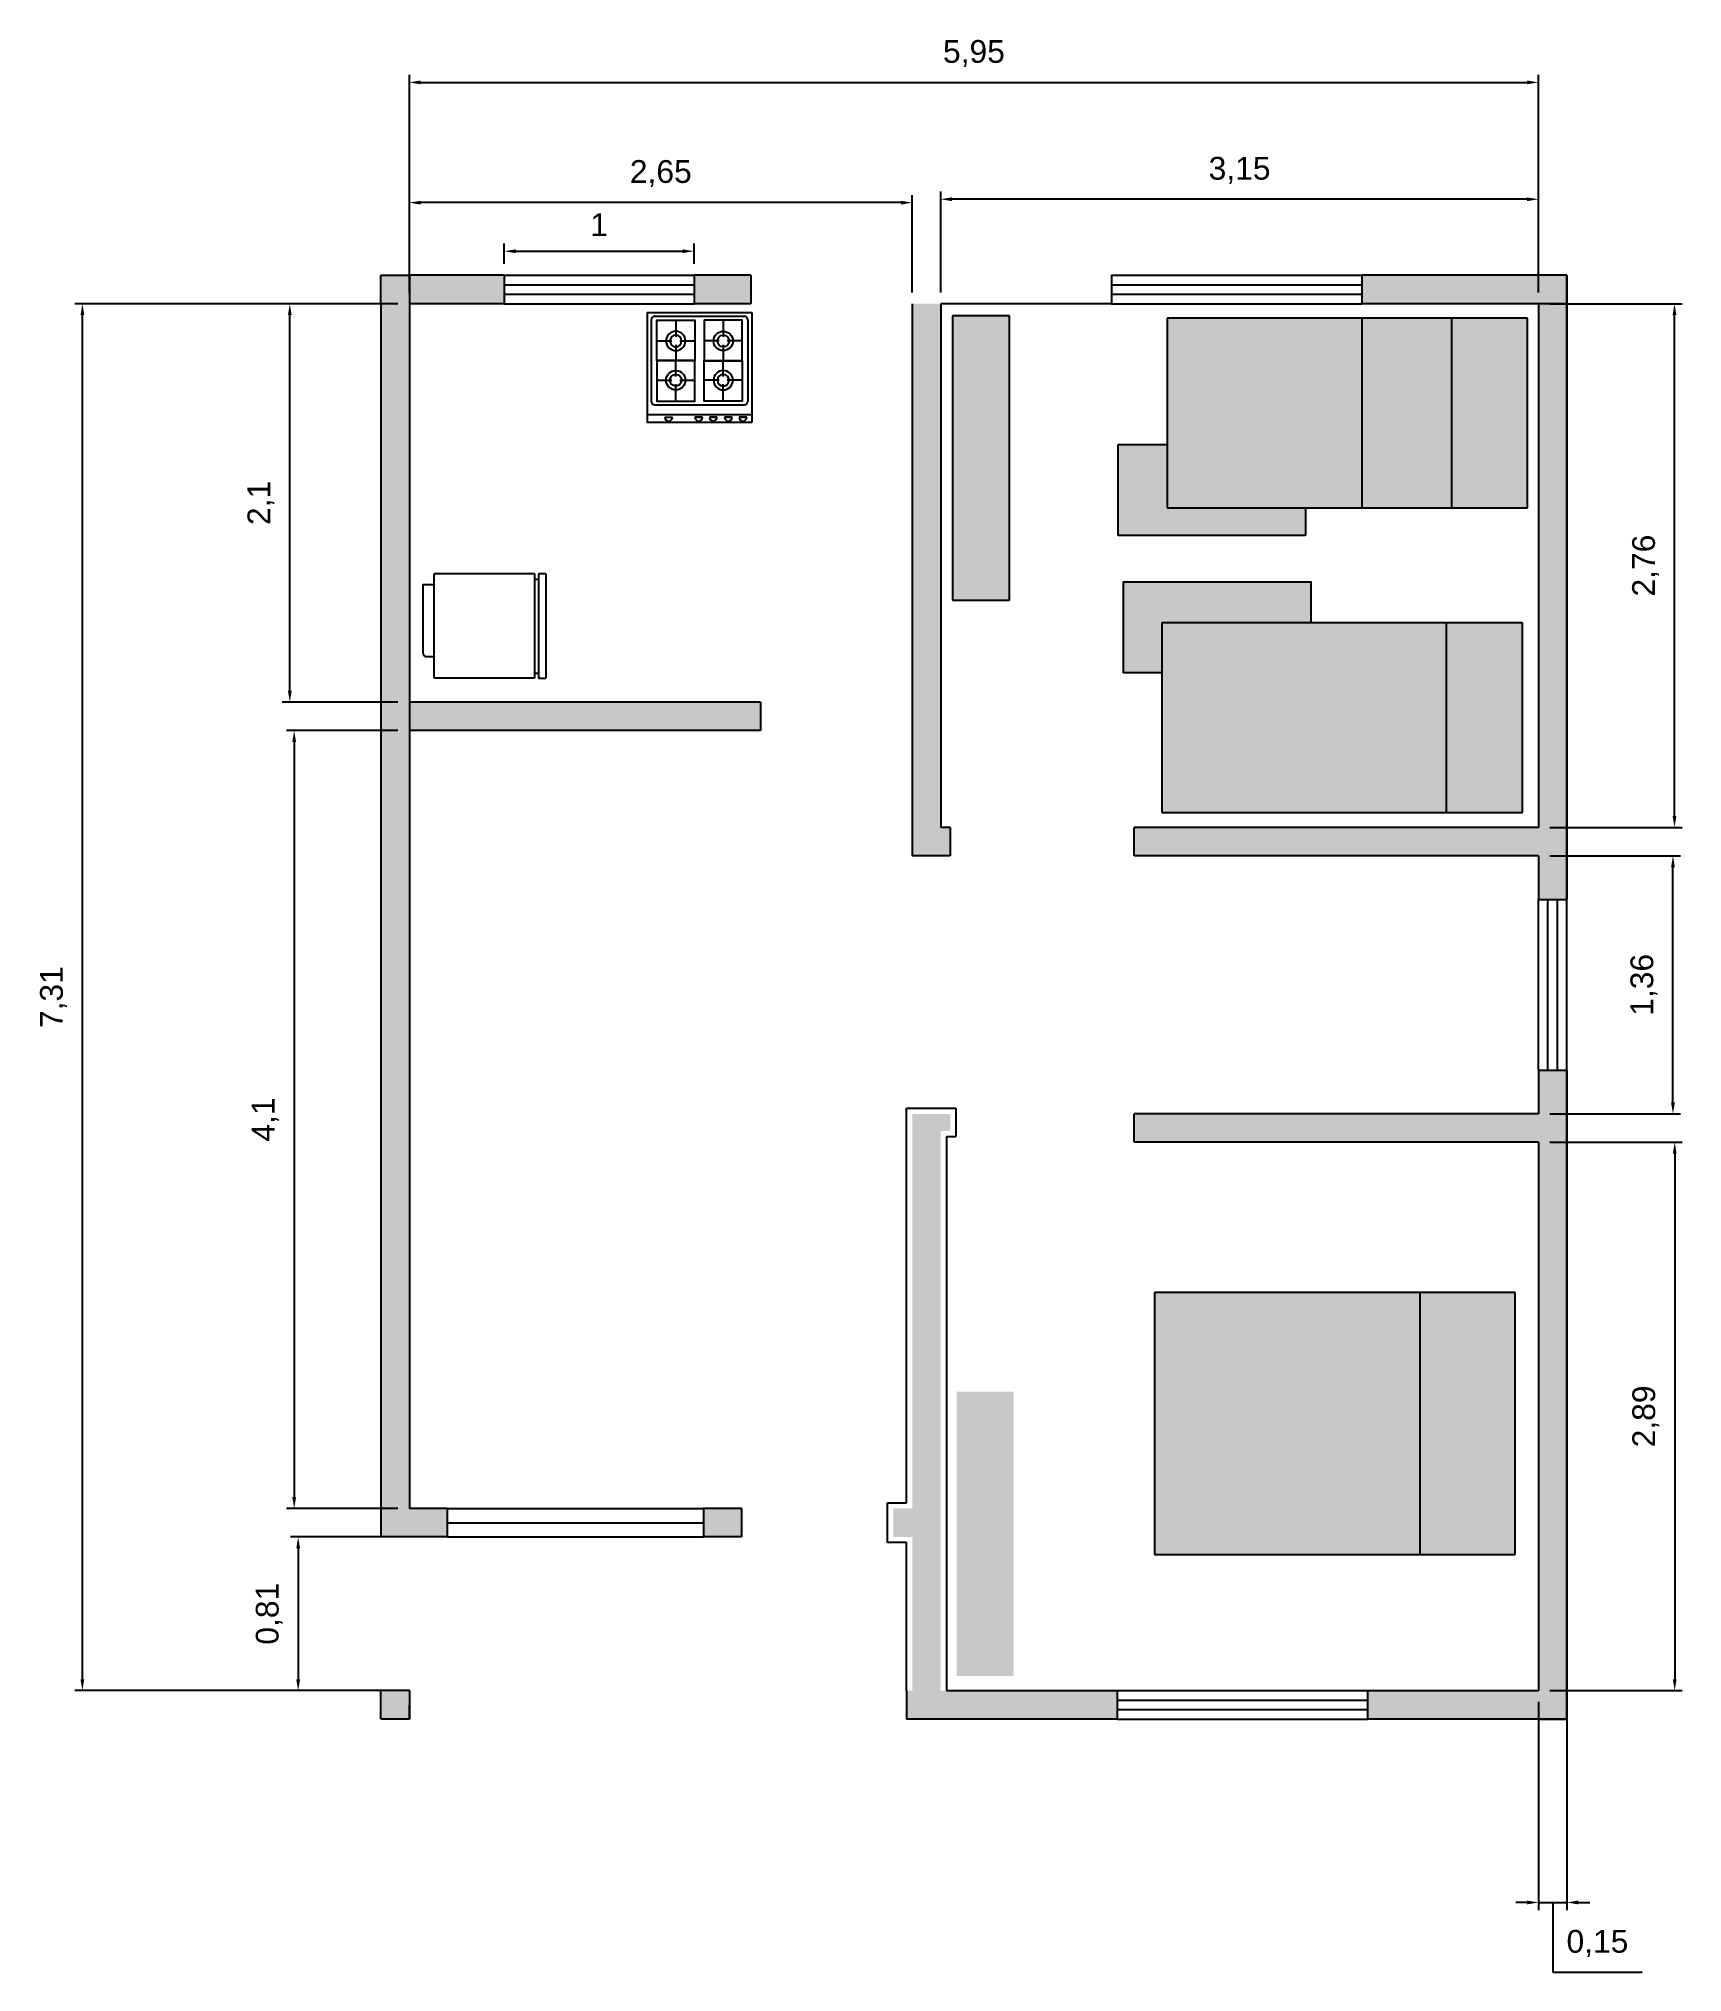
# Model space of a CAD drawing. Header units: millimetres. Extents: x 2235.8 to 2244.4, y 1979.3 to 1989.5.
import ezdxf

# ---------------------------------------------------------------- set-up
doc = ezdxf.new("R2010")
doc.units = ezdxf.units.MM
for name, color, linetype in [('cotas', 4, 'Continuous'), ('janelas', 253, 'Continuous'), ('moveis', 6, 'Continuous'), ('paredes', 250, 'Continuous')]:
    doc.layers.add(name, color=color, linetype=linetype)
doc.styles.get("Standard").update_dxf_attribs({"font": 'arial.ttf'})
doc.dimstyles.new('ISO-25', dxfattribs={"dimscale": 0.2, "dimtxt": 0.6, "dimasz": 0.3, "dimexe": 0.2, "dimexo": 0.3, "dimgap": 0.4, "dimtad": 1, "dimtoh": 1, "dimtxsty": 'Standard', "dimcen": -0.3, "dimadec": 0, "dimazin": 0, "dimtfac": 1, "dimtmove": 1, "dimatfit": 3, "dimfxl": 1, "dimarcsym": 0})

# ---------------------------------------------------------------- blocks, each defined once
blk = doc.blocks.new('*D1')
at = {"layer": 'cotas', "color": 0, "lineweight": -2, "transparency": 16777216}
for p, q in [((2243.729, 1985.22), (2244.418, 1985.22)), ((2244.378, 1983.92), (2244.378, 1985.16)), ((2243.729, 1983.86), (2244.418, 1983.86))]:
    blk.add_line(p, q, dxfattribs=at)
at = {"layer": 'cotas', "color": 0, "transparency": 16777216}
for points in [[(2244.368, 1985.16), (2244.388, 1985.16), (2244.378, 1985.22)], [(2244.368, 1983.92), (2244.388, 1983.92), (2244.378, 1983.86)]]:
    blk.add_solid(points, dxfattribs=at)
at = {"layer": 'Defpoints', "color": 0, "transparency": 16777216}
for p in [(2243.669, 1985.22), (2244.378, 1985.22), (2243.669, 1983.86)]:
    blk.add_point(p, dxfattribs=at)
at = {"layer": 'cotas', "color": 0, "transparency": 16777216, "insert": (2244.225, 1984.54), "char_height": 0.12, "attachment_point": 5, "rotation": 90}
blk.add_mtext('1,36', dxfattribs=at)
blk = doc.blocks.new('*D2')
at = {"layer": 'cotas', "color": 0, "lineweight": -2, "transparency": 16777216}
for p, q in [((2243.729, 1983.71), (2244.427, 1983.71)), ((2244.387, 1983.65), (2244.387, 1980.88)), ((2243.729, 1980.82), (2244.427, 1980.82))]:
    blk.add_line(p, q, dxfattribs=at)
at = {"layer": 'cotas', "color": 0, "transparency": 16777216}
for points in [[(2244.377, 1983.65), (2244.397, 1983.65), (2244.387, 1983.71)], [(2244.377, 1980.88), (2244.397, 1980.88), (2244.387, 1980.82)]]:
    blk.add_solid(points, dxfattribs=at)
at = {"layer": 'Defpoints', "color": 0, "transparency": 16777216}
for p in [(2243.669, 1983.71), (2243.669, 1980.82), (2244.387, 1980.82)]:
    blk.add_point(p, dxfattribs=at)
at = {"layer": 'cotas', "color": 0, "transparency": 16777216, "insert": (2244.235, 1982.265), "char_height": 0.12, "attachment_point": 5, "rotation": 90}
blk.add_mtext('2,89', dxfattribs=at)
blk = doc.blocks.new('*D3')
at = {"layer": 'cotas', "color": 0, "lineweight": -2, "transparency": 16777216}
for p, q in [((2243.729, 1988.13), (2244.426, 1988.13)), ((2244.386, 1985.43), (2244.386, 1988.07)), ((2243.729, 1985.37), (2244.426, 1985.37))]:
    blk.add_line(p, q, dxfattribs=at)
at = {"layer": 'cotas', "color": 0, "transparency": 16777216}
for points in [[(2244.376, 1988.07), (2244.396, 1988.07), (2244.386, 1988.13)], [(2244.376, 1985.43), (2244.396, 1985.43), (2244.386, 1985.37)]]:
    blk.add_solid(points, dxfattribs=at)
at = {"layer": 'Defpoints', "color": 0, "transparency": 16777216}
for p in [(2243.669, 1988.13), (2244.386, 1988.13), (2243.669, 1985.37)]:
    blk.add_point(p, dxfattribs=at)
at = {"layer": 'cotas', "color": 0, "transparency": 16777216, "insert": (2244.234, 1986.75), "char_height": 0.12, "attachment_point": 5, "rotation": 90}
blk.add_mtext('2,76', dxfattribs=at)
blk = doc.blocks.new('*D4')
at = {"layer": 'cotas', "color": 0, "lineweight": -2, "transparency": 16777216}
for p, q in [((2237.659, 1988.13), (2235.956, 1988.13)), ((2235.996, 1980.88), (2235.996, 1988.07)), ((2237.659, 1980.82), (2235.956, 1980.82))]:
    blk.add_line(p, q, dxfattribs=at)
at = {"layer": 'cotas', "color": 0, "transparency": 16777216}
for points in [[(2235.986, 1988.07), (2236.006, 1988.07), (2235.996, 1988.13)], [(2235.986, 1980.88), (2236.006, 1980.88), (2235.996, 1980.82)]]:
    blk.add_solid(points, dxfattribs=at)
at = {"layer": 'Defpoints', "color": 0, "transparency": 16777216}
for p in [(2235.996, 1988.13), (2237.719, 1988.13), (2237.719, 1980.82)]:
    blk.add_point(p, dxfattribs=at)
at = {"layer": 'cotas', "color": 0, "transparency": 16777216, "insert": (2235.844, 1984.475), "char_height": 0.12, "attachment_point": 5, "rotation": 90}
blk.add_mtext('7,31', dxfattribs=at)
blk = doc.blocks.new('*D5')
at = {"layer": 'cotas', "color": 0, "lineweight": -2, "transparency": 16777216}
for p, q in [((2237.659, 1988.13), (2237.049, 1988.13)), ((2237.089, 1986.09), (2237.089, 1988.07)), ((2237.659, 1986.03), (2237.049, 1986.03))]:
    blk.add_line(p, q, dxfattribs=at)
at = {"layer": 'cotas', "color": 0, "transparency": 16777216}
for points in [[(2237.079, 1988.07), (2237.099, 1988.07), (2237.089, 1988.13)], [(2237.079, 1986.09), (2237.099, 1986.09), (2237.089, 1986.03)]]:
    blk.add_solid(points, dxfattribs=at)
at = {"layer": 'Defpoints', "color": 0, "transparency": 16777216}
for p in [(2237.089, 1988.13), (2237.719, 1988.13), (2237.719, 1986.03)]:
    blk.add_point(p, dxfattribs=at)
at = {"layer": 'cotas', "color": 0, "transparency": 16777216, "insert": (2236.937, 1987.08), "char_height": 0.12, "attachment_point": 5, "rotation": 90}
blk.add_mtext('2,1', dxfattribs=at)
blk = doc.blocks.new('*D6')
at = {"layer": 'cotas', "color": 0, "lineweight": -2, "transparency": 16777216}
for p, q in [((2237.659, 1985.88), (2237.072, 1985.88)), ((2237.112, 1985.82), (2237.112, 1981.84)), ((2237.659, 1981.78), (2237.072, 1981.78))]:
    blk.add_line(p, q, dxfattribs=at)
at = {"layer": 'cotas', "color": 0, "transparency": 16777216}
for points in [[(2237.102, 1985.82), (2237.122, 1985.82), (2237.112, 1985.88)], [(2237.102, 1981.84), (2237.122, 1981.84), (2237.112, 1981.78)]]:
    blk.add_solid(points, dxfattribs=at)
at = {"layer": 'Defpoints', "color": 0, "transparency": 16777216}
for p in [(2237.719, 1985.88), (2237.112, 1981.78), (2237.719, 1981.78)]:
    blk.add_point(p, dxfattribs=at)
at = {"layer": 'cotas', "color": 0, "transparency": 16777216, "insert": (2236.96, 1983.83), "char_height": 0.12, "attachment_point": 5, "rotation": 90}
blk.add_mtext('4,1', dxfattribs=at)
blk = doc.blocks.new('*D7')
at = {"layer": 'cotas', "color": 0, "lineweight": -2, "transparency": 16777216}
for p, q in [((2237.659, 1981.63), (2237.093, 1981.63)), ((2237.133, 1981.57), (2237.133, 1980.88)), ((2237.659, 1980.82), (2237.093, 1980.82))]:
    blk.add_line(p, q, dxfattribs=at)
at = {"layer": 'cotas', "color": 0, "transparency": 16777216}
for points in [[(2237.123, 1981.57), (2237.143, 1981.57), (2237.133, 1981.63)], [(2237.123, 1980.88), (2237.143, 1980.88), (2237.133, 1980.82)]]:
    blk.add_solid(points, dxfattribs=at)
at = {"layer": 'Defpoints', "color": 0, "transparency": 16777216}
for p in [(2237.719, 1981.63), (2237.133, 1980.82), (2237.719, 1980.82)]:
    blk.add_point(p, dxfattribs=at)
at = {"layer": 'cotas', "color": 0, "transparency": 16777216, "insert": (2236.981, 1981.225), "char_height": 0.12, "attachment_point": 5, "rotation": 90}
blk.add_mtext('0,81', dxfattribs=at)
blk = doc.blocks.new('*D8')
at = {"layer": 'cotas', "color": 0, "lineweight": -2, "transparency": 16777216}
for p, q in [((2237.719, 1988.19), (2237.719, 1989.337)), ((2237.779, 1989.297), (2243.609, 1989.297)), ((2243.669, 1988.19), (2243.669, 1989.337))]:
    blk.add_line(p, q, dxfattribs=at)
at = {"layer": 'cotas', "color": 0, "transparency": 16777216}
for points in [[(2237.779, 1989.307), (2237.779, 1989.287), (2237.719, 1989.297)], [(2243.609, 1989.307), (2243.609, 1989.287), (2243.669, 1989.297)]]:
    blk.add_solid(points, dxfattribs=at)
at = {"layer": 'Defpoints', "color": 0, "transparency": 16777216}
for p in [(2243.669, 1989.297), (2237.719, 1988.13), (2243.669, 1988.13)]:
    blk.add_point(p, dxfattribs=at)
at = {"layer": 'cotas', "color": 0, "transparency": 16777216, "insert": (2240.694, 1989.449), "char_height": 0.12, "attachment_point": 5}
blk.add_mtext('5,95', dxfattribs=at)
blk = doc.blocks.new('*D9')
at = {"layer": 'cotas', "color": 0, "lineweight": -2, "transparency": 16777216}
for p, q in [((2240.519, 1988.19), (2240.519, 1988.721)), ((2243.609, 1988.681), (2240.579, 1988.681)), ((2243.669, 1988.19), (2243.669, 1988.721))]:
    blk.add_line(p, q, dxfattribs=at)
at = {"layer": 'cotas', "color": 0, "transparency": 16777216}
for points in [[(2240.579, 1988.691), (2240.579, 1988.671), (2240.519, 1988.681)], [(2243.609, 1988.691), (2243.609, 1988.671), (2243.669, 1988.681)]]:
    blk.add_solid(points, dxfattribs=at)
at = {"layer": 'Defpoints', "color": 0, "transparency": 16777216}
for p in [(2240.519, 1988.681), (2240.519, 1988.13), (2243.669, 1988.13)]:
    blk.add_point(p, dxfattribs=at)
at = {"layer": 'cotas', "color": 0, "transparency": 16777216, "insert": (2242.094, 1988.833), "char_height": 0.12, "attachment_point": 5}
blk.add_mtext('3,15', dxfattribs=at)
blk = doc.blocks.new('*D10')
at = {"layer": 'cotas', "color": 0, "lineweight": -2, "transparency": 16777216}
for p, q in [((2237.719, 1988.19), (2237.719, 1988.703)), ((2240.369, 1988.19), (2240.369, 1988.703)), ((2240.309, 1988.663), (2237.779, 1988.663))]:
    blk.add_line(p, q, dxfattribs=at)
at = {"layer": 'cotas', "color": 0, "transparency": 16777216}
for points in [[(2237.779, 1988.673), (2237.779, 1988.653), (2237.719, 1988.663)], [(2240.309, 1988.673), (2240.309, 1988.653), (2240.369, 1988.663)]]:
    blk.add_solid(points, dxfattribs=at)
at = {"layer": 'Defpoints', "color": 0, "transparency": 16777216}
for p in [(2237.719, 1988.663), (2237.719, 1988.13), (2240.369, 1988.13)]:
    blk.add_point(p, dxfattribs=at)
at = {"layer": 'cotas', "color": 0, "transparency": 16777216, "insert": (2239.044, 1988.816), "char_height": 0.12, "attachment_point": 5}
blk.add_mtext('2,65', dxfattribs=at)
blk = doc.blocks.new('*D11')
at = {"layer": 'cotas', "color": 0, "lineweight": -2, "transparency": 16777216}
for p, q in [((2243.669, 1980.76), (2243.669, 1979.663)), ((2243.819, 1980.76), (2243.819, 1979.663)), ((2243.609, 1979.703), (2243.549, 1979.703)), ((2243.669, 1979.703), (2243.819, 1979.703)), ((2243.669, 1979.703), (2243.819, 1979.703)), ((2243.744, 1979.703), (2243.744, 1979.335)), ((2243.879, 1979.703), (2243.939, 1979.703)), ((2243.744, 1979.335), (2244.216, 1979.335))]:
    blk.add_line(p, q, dxfattribs=at)
at = {"layer": 'cotas', "color": 0, "transparency": 16777216}
for points in [[(2243.609, 1979.713), (2243.609, 1979.693), (2243.669, 1979.703)], [(2243.879, 1979.713), (2243.879, 1979.693), (2243.819, 1979.703)]]:
    blk.add_solid(points, dxfattribs=at)
at = {"layer": 'Defpoints', "color": 0, "transparency": 16777216}
for p in [(2243.669, 1980.82), (2243.819, 1980.82), (2243.819, 1979.703)]:
    blk.add_point(p, dxfattribs=at)
at = {"layer": 'cotas', "color": 0, "transparency": 16777216, "insert": (2243.98, 1979.487), "char_height": 0.12, "attachment_point": 5}
blk.add_mtext('0,15', dxfattribs=at)
blk = doc.blocks.new('*D12')
at = {"color": 0, "lineweight": -2, "transparency": 16777216}
for p, q in [((2238.219, 1988.34), (2238.219, 1988.447)), ((2238.279, 1988.407), (2239.159, 1988.407)), ((2239.219, 1988.34), (2239.219, 1988.447))]:
    blk.add_line(p, q, dxfattribs=at)
at = {"color": 0, "transparency": 16777216}
for points in [[(2238.279, 1988.417), (2238.279, 1988.397), (2238.219, 1988.407)], [(2239.159, 1988.417), (2239.159, 1988.397), (2239.219, 1988.407)]]:
    blk.add_solid(points, dxfattribs=at)
at = {"layer": 'Defpoints', "color": 0, "transparency": 16777216}
for p in [(2239.219, 1988.407), (2238.219, 1988.28), (2239.219, 1988.28)]:
    blk.add_point(p, dxfattribs=at)
at = {"color": 0, "transparency": 16777216, "insert": (2238.719, 1988.547), "char_height": 0.12, "attachment_point": 5}
blk.add_mtext('1', dxfattribs=at)
blk = doc.blocks.new('geladeira')
for p, q in [((2238.477, 1986.158), (2238.477, 1986.708)), ((2238.517, 1986.708), (2238.477, 1986.708)), ((2238.517, 1986.158), (2238.517, 1986.708)), ((2238.517, 1986.683), (2238.537, 1986.683)), ((2238.537, 1986.158), (2238.537, 1986.708)), ((2238.537, 1986.708), (2239.067, 1986.708)), ((2239.067, 1986.708), (2239.067, 1986.158)), ((2239.106, 1986.594), (2239.067, 1986.594)), ((2239.126, 1986.214), (2239.126, 1986.574)), ((2238.477, 1986.158), (2238.517, 1986.158)), ((2238.537, 1986.186), (2238.517, 1986.186)), ((2238.537, 1986.158), (2239.067, 1986.158)), ((2239.126, 1986.214), (2239.067, 1986.214))]:
    blk.add_line(p, q)
blk.add_arc((2239.106, 1986.574), 0.02, 0, 90)
blk = doc.blocks.new('boca fogão')
for p, q in [((4180.546, 2311.581), (4180.546, 2311.66)), ((4180.526, 2311.56), (4180.447, 2311.56)), ((4180.546, 2311.461), (4180.546, 2311.539))]:
    blk.add_line(p, q)
blk.add_lwpolyline([(4180.442, 2311.66), (4180.442, 2311.46), (4180.656, 2311.46), (4180.656, 2311.66)], close=True)
for radius in [0.0509, 0.0309]:
    blk.add_circle((4180.546, 2311.56), radius)
blk = doc.blocks.new('boca')
blk.add_line((4180.656, 2311.56), (4180.577, 2311.56))
blk.add_blockref('boca fogão', (0, 0))
blk = doc.blocks.new('boca1')
blk.add_line((4180.577, 2311.56), (4180.567, 2311.56))
blk.add_blockref('boca', (0, 0))
blk = doc.blocks.new('lg')
blk.add_line((4179.528, 2311.593), (4179.528, 2311.633))
blk.add_arc((4179.53, 2311.613), 0.02, 90, 270)
blk = doc.blocks.new('fogao')
for p, q in [((4180.116, 2311.41), (4180.116, 2311.96)), ((4180.189, 2311.96), (4180.116, 2311.96)), ((4180.159, 2311.96), (4180.159, 2311.41)), ((4180.696, 2311.96), (4180.189, 2311.96)), ((4180.209, 2311.92), (4180.209, 2311.45)), ((4180.656, 2311.94), (4180.229, 2311.94)), ((4180.676, 2311.92), (4180.676, 2311.45)), ((4180.696, 2311.96), (4180.696, 2311.41)), ((4180.144, 2311.669), (4180.144, 2311.709)), ((4180.144, 2311.593), (4180.144, 2311.633)), ((4180.144, 2311.513), (4180.144, 2311.553)), ((4180.144, 2311.436), (4180.144, 2311.476)), ((4180.189, 2311.41), (4180.116, 2311.41)), ((4180.696, 2311.41), (4180.189, 2311.41)), ((4180.656, 2311.43), (4180.229, 2311.43))]:
    blk.add_line(p, q)
for centre, start, end in [((4180.229, 2311.92), 90, 180), ((4180.656, 2311.92), 0, 90), ((4180.229, 2311.45), 180, 270), ((4180.656, 2311.45), 270, 0)]:
    blk.add_arc(centre, 0.02, start, end)
at = {"rotation": 180.0000000010255}
blk.add_blockref('boca1', (8360.885, 4623.37), dxfattribs=at)
at = {"xscale": -1}
for p, rotation in [((0, 4623.37), 179.9999999987968), ((8360.885, 0), 2.354916261992912e-10)]:
    blk.add_blockref('boca1', p, dxfattribs=dict(at, rotation=rotation))
for name, p in [('lg', (0.614, 0.235)), ('lg', (0.614, 0.076)), ('lg', (0.614, 0)), ('boca1', (0, 0)), ('lg', (0.614, -0.08)), ('lg', (0.614, -0.157))]:
    blk.add_blockref(name, p)

msp = doc.modelspace()

# ---------------------------------------------------------------- hatches: boundary and pattern name
at = {"true_color": 0x000000}
h = msp.add_hatch(color=18, dxfattribs=at)
h.dxf.hatch_style = 1
h.paths.add_polyline_path([(2237.719, 1985.88), (2237.719, 1988.28), (2237.569, 1988.28), (2237.569, 1988.13), (2237.569, 1981.63), (2237.919, 1981.63), (2237.919, 1981.78), (2237.719, 1981.78)])
h = msp.add_hatch(color=18, dxfattribs=at)
h.dxf.hatch_style = 1
h.paths.add_polyline_path([(2242.739, 1988.28), (2242.739, 1988.13), (2243.669, 1988.13), (2243.669, 1988.28)])
h.paths.add_polyline_path([(2238.219, 1988.13), (2238.219, 1988.28), (2237.719, 1988.28), (2237.719, 1988.13)])
h.paths.add_polyline_path([(2239.519, 1988.13), (2239.519, 1988.28), (2239.219, 1988.28), (2239.219, 1988.13)])
h = msp.add_hatch(color=18, dxfattribs=at)
h.dxf.hatch_style = 1
h.paths.add_polyline_path([(2243.819, 1984.09), (2243.669, 1984.09), (2243.669, 1980.67), (2243.819, 1980.67)])
h.paths.add_polyline_path([(2243.669, 1984.99), (2243.819, 1984.99), (2243.819, 1988.28), (2243.669, 1988.28)])
h = msp.add_hatch(color=18, dxfattribs=at)
h.dxf.hatch_style = 1
h.paths.add_polyline_path([(2240.519, 1988.13), (2240.369, 1988.13), (2240.369, 1985.88), (2240.369, 1985.22), (2240.519, 1985.22)])
at = {"true_color": 0x9898cc}
h = msp.add_hatch(color=253, dxfattribs=at)
h.dxf.hatch_style = 1
h.paths.add_polyline_path([(2243.612, 1988.054), (2243.212, 1988.054), (2243.212, 1987.054), (2243.612, 1987.054)])
h = msp.add_hatch(color=253, dxfattribs=at)
h.dxf.hatch_style = 1
h.paths.add_polyline_path([(2243.585, 1986.449), (2243.185, 1986.449), (2243.185, 1985.449), (2243.585, 1985.449)])
h = msp.add_hatch(color=9)
h.dxf.hatch_style = 1
h.paths.add_polyline_path([(2239.569, 1986.03), (2237.719, 1986.03), (2237.719, 1985.88), (2239.569, 1985.88)])
at = {"true_color": 0x000000}
h = msp.add_hatch(color=18, dxfattribs=at)
h.dxf.hatch_style = 1
h.paths.add_polyline_path([(2240.569, 1985.37), (2240.519, 1985.37), (2240.519, 1985.22), (2240.569, 1985.22)])
h = msp.add_hatch(color=18, dxfattribs=at)
h.dxf.hatch_style = 1
h.paths.add_polyline_path([(2243.669, 1985.37), (2241.539, 1985.37), (2241.539, 1985.22), (2243.669, 1985.22)])
h = msp.add_hatch(color=18, dxfattribs=at)
h.dxf.hatch_style = 1
h.paths.add_polyline_path([(2240.369, 1983.86), (2240.369, 1983.77), (2240.569, 1983.77), (2240.569, 1983.86)])
h = msp.add_hatch(color=18, dxfattribs=at)
h.dxf.hatch_style = 1
h.paths.add_polyline_path([(2243.669, 1983.86), (2241.539, 1983.86), (2241.539, 1983.71), (2243.669, 1983.71)])
h = msp.add_hatch(color=9)
h.dxf.hatch_style = 1
h.paths.add_polyline_path([(2243.046, 1982.918), (2241.646, 1982.918), (2241.646, 1981.538), (2243.046, 1981.538)])
at = {"true_color": 0x7aafdf}
h = msp.add_hatch(color=143, dxfattribs=at)
h.dxf.hatch_style = 1
h.paths.add_polyline_path([(2243.546, 1982.918), (2243.046, 1982.918), (2243.046, 1981.538), (2243.546, 1981.538)])
at = {"true_color": 0x000000}
h = msp.add_hatch(color=18, dxfattribs=at)
h.dxf.hatch_style = 1
h.paths.add_polyline_path([(2237.719, 1980.82), (2237.569, 1980.821), (2237.569, 1980.82)])
h = msp.add_hatch(color=18, dxfattribs=at)
h.dxf.hatch_style = 1
h.paths.add_polyline_path([(2242.769, 1980.82), (2242.769, 1980.67), (2243.669, 1980.67), (2243.669, 1980.82)])
h.paths.add_polyline_path([(2240.339, 1980.82), (2240.339, 1980.67), (2241.449, 1980.67), (2241.449, 1980.82)])
h.paths.add_polyline_path([(2237.719, 1980.67), (2237.719, 1980.82), (2237.569, 1980.82), (2237.569, 1980.671)])
at = {"layer": 'cotas', "true_color": 0xd7ebd2}
h = msp.add_hatch(color=254, dxfattribs=at)
h.dxf.hatch_style = 1
h.paths.add_polyline_path([(2240.882, 1988.067), (2240.582, 1988.067), (2240.582, 1986.567), (2240.882, 1986.567)])
at = {"layer": 'cotas', "true_color": 0xcecce6}
h = msp.add_hatch(color=254, dxfattribs=at)
h.dxf.hatch_style = 1
h.paths.add_polyline_path([(2243.612, 1988.054), (2241.712, 1988.054), (2241.712, 1987.054), (2243.612, 1987.054)])
at = {"layer": 'cotas', "true_color": 0xfecc66}
h = msp.add_hatch(color=31, dxfattribs=at)
h.dxf.hatch_style = 1
h.paths.add_polyline_path([(2242.442, 1987.054), (2241.712, 1987.054), (2241.712, 1987.389), (2241.454, 1987.389), (2241.454, 1986.909), (2242.442, 1986.909)])
h = msp.add_hatch(color=31, dxfattribs=at)
h.dxf.hatch_style = 1
h.paths.add_polyline_path([(2242.469, 1986.664), (2241.482, 1986.664), (2241.482, 1986.184), (2241.685, 1986.184), (2241.685, 1986.449), (2242.469, 1986.449)])
at = {"layer": 'cotas', "true_color": 0xcecce6}
h = msp.add_hatch(color=254, dxfattribs=at)
h.dxf.hatch_style = 1
h.paths.add_polyline_path([(2243.585, 1986.449), (2241.685, 1986.449), (2241.685, 1985.449), (2243.585, 1985.449)])
at = {"layer": 'cotas', "true_color": 0xd7ebd2}
h = msp.add_hatch(color=254, dxfattribs=at)
h.dxf.hatch_style = 1
h.paths.add_polyline_path([(2240.903, 1982.396), (2240.603, 1982.396), (2240.603, 1980.896), (2240.903, 1980.896)])
at = {"layer": 'cotas', "true_color": 0x000000}
h = msp.add_hatch(color=18, dxfattribs=at)
h.dxf.hatch_style = 1
h.paths.add_polyline_path([(2239.469, 1981.78), (2239.269, 1981.78), (2239.269, 1981.63), (2239.469, 1981.63)])
at = {"layer": 'paredes'}
h = msp.add_hatch(color=256, dxfattribs=at)
h.dxf.hatch_style = 1
h.paths.add_polyline_path([(2240.519, 1983.86), (2240.369, 1983.86), (2240.369, 1981.78), (2240.269, 1981.78), (2240.269, 1981.63), (2240.369, 1981.63), (2240.369, 1980.82), (2240.519, 1980.82)])

# ---------------------------------------------------------------- linework, layer by layer
for p, q in [((2237.569, 1988.13), (2237.569, 1988.28)), ((2237.569, 1988.28), (2237.719, 1988.28)), ((2237.719, 1988.28), (2237.719, 1985.88)), ((2238.219, 1988.28), (2237.719, 1988.28)), ((2239.519, 1988.28), (2239.219, 1988.28)), ((2239.519, 1988.28), (2239.519, 1988.13)), ((2243.819, 1988.28), (2242.739, 1988.28)), ((2243.819, 1988.28), (2243.669, 1988.28)), ((2243.819, 1988.28), (2243.819, 1984.99)), ((2237.569, 1988.13), (2237.569, 1981.63)), ((2238.219, 1988.13), (2237.719, 1988.13)), ((2239.519, 1988.13), (2239.219, 1988.13)), ((2240.369, 1988.13), (2240.369, 1985.88)), ((2240.519, 1988.13), (2240.519, 1985.37)), ((2241.419, 1988.13), (2240.519, 1988.13)), ((2243.819, 1988.13), (2242.739, 1988.13)), ((2243.669, 1988.13), (2243.669, 1985.37)), ((2242.739, 1988.054), (2242.739, 1987.054)), ((2243.212, 1987.054), (2243.212, 1988.054)), ((2237.719, 1985.88), (2237.719, 1981.78)), ((2240.369, 1985.88), (2240.369, 1985.22)), ((2240.569, 1985.37), (2240.519, 1985.37)), ((2240.569, 1985.37), (2240.569, 1985.22)), ((2243.669, 1985.37), (2241.539, 1985.37)), ((2241.539, 1985.22), (2241.539, 1985.37)), ((2240.569, 1985.22), (2240.369, 1985.22)), ((2243.669, 1985.22), (2241.539, 1985.22)), ((2243.669, 1985.22), (2243.669, 1984.99)), ((2237.569, 1984.475), (2237.569, 1984.475)), ((2243.669, 1984.09), (2243.669, 1983.86)), ((2243.819, 1984.09), (2243.819, 1980.67)), ((2240.339, 1981.81), (2240.339, 1983.89)), ((2240.339, 1983.89), (2240.599, 1983.89)), ((2240.599, 1983.89), (2240.599, 1983.74)), ((2243.669, 1983.86), (2241.539, 1983.86)), ((2241.539, 1983.71), (2241.539, 1983.86)), ((2240.549, 1983.74), (2240.549, 1980.82)), ((2240.549, 1983.74), (2240.599, 1983.74)), ((2243.669, 1983.71), (2241.539, 1983.71)), ((2243.669, 1983.71), (2243.669, 1980.82)), ((2243.546, 1982.918), (2241.646, 1982.918)), ((2241.646, 1982.918), (2241.646, 1981.538)), ((2243.046, 1981.538), (2243.046, 1982.918)), ((2243.546, 1981.538), (2243.546, 1982.918)), ((2237.919, 1981.78), (2237.719, 1981.78)), ((2237.919, 1981.78), (2237.919, 1981.63)), ((2239.269, 1981.78), (2239.269, 1981.63)), ((2239.469, 1981.78), (2239.269, 1981.78)), ((2239.469, 1981.78), (2239.469, 1981.63)), ((2240.239, 1981.6), (2240.239, 1981.81)), ((2240.239, 1981.81), (2240.339, 1981.81)), ((2237.719, 1981.63), (2237.569, 1981.63)), ((2237.919, 1981.63), (2237.719, 1981.63)), ((2239.469, 1981.63), (2239.269, 1981.63)), ((2240.339, 1981.6), (2240.239, 1981.6)), ((2240.339, 1980.82), (2240.339, 1981.6)), ((2241.646, 1981.538), (2243.546, 1981.538)), ((2237.719, 1980.82), (2237.569, 1980.821)), ((2237.569, 1980.821), (2237.569, 1980.82)), ((2237.569, 1980.671), (2237.569, 1980.82)), ((2237.719, 1980.82), (2237.718, 1980.67)), ((2237.719, 1980.82), (2237.719, 1980.67)), ((2240.339, 1980.82), (2240.339, 1980.67)), ((2240.549, 1980.82), (2241.449, 1980.82)), ((2241.449, 1980.82), (2241.449, 1980.67)), ((2242.769, 1980.82), (2243.669, 1980.82)), ((2242.769, 1980.82), (2242.769, 1980.67)), ((2237.719, 1980.67), (2237.569, 1980.67)), ((2241.449, 1980.67), (2240.339, 1980.67)), ((2243.819, 1980.67), (2242.769, 1980.67))]:
    msp.add_line(p, q)
at = {"layer": 'cotas'}
for p, q in [((2240.882, 1988.067), (2240.582, 1988.067)), ((2240.582, 1988.067), (2240.582, 1986.567)), ((2240.882, 1986.567), (2240.882, 1988.067)), ((2243.612, 1988.054), (2241.712, 1988.054)), ((2241.712, 1988.054), (2241.712, 1987.054)), ((2243.612, 1987.054), (2243.612, 1988.054)), ((2241.454, 1986.909), (2241.454, 1987.389)), ((2241.454, 1987.389), (2241.712, 1987.389)), ((2241.712, 1987.054), (2243.612, 1987.054)), ((2242.442, 1987.054), (2242.442, 1986.909)), ((2242.442, 1986.909), (2241.454, 1986.909)), ((2240.582, 1986.567), (2240.882, 1986.567)), ((2243.585, 1986.449), (2241.685, 1986.449)), ((2241.685, 1986.449), (2241.685, 1985.449)), ((2243.185, 1985.449), (2243.185, 1986.449)), ((2243.585, 1985.449), (2243.585, 1986.449)), ((2241.685, 1985.449), (2243.585, 1985.449))]:
    msp.add_line(p, q, dxfattribs=at)
msp.add_lwpolyline([(2241.685, 1986.184), (2241.482, 1986.184), (2241.482, 1986.664), (2242.469, 1986.664), (2242.469, 1986.449)], dxfattribs=at)
at = {"layer": 'janelas'}
for p, q in [((2238.219, 1988.28), (2238.219, 1988.13)), ((2238.219, 1988.28), (2239.219, 1988.28)), ((2239.219, 1988.28), (2239.219, 1988.13)), ((2241.419, 1988.28), (2241.419, 1988.13)), ((2241.419, 1988.28), (2242.739, 1988.28)), ((2242.739, 1988.28), (2242.739, 1988.13)), ((2238.219, 1988.23), (2239.219, 1988.23)), ((2238.219, 1988.18), (2239.219, 1988.18)), ((2241.419, 1988.23), (2242.739, 1988.23)), ((2241.419, 1988.18), (2242.739, 1988.18)), ((2238.219, 1988.13), (2239.219, 1988.13)), ((2241.419, 1988.13), (2242.739, 1988.13)), ((2239.569, 1986.03), (2237.719, 1986.03)), ((2239.569, 1986.03), (2239.569, 1985.88)), ((2239.569, 1985.88), (2237.719, 1985.88)), ((2243.669, 1984.99), (2243.819, 1984.99)), ((2243.669, 1984.09), (2243.669, 1984.99)), ((2243.719, 1984.09), (2243.719, 1984.99)), ((2243.769, 1984.09), (2243.769, 1984.99)), ((2243.819, 1984.09), (2243.819, 1984.99)), ((2243.669, 1984.09), (2243.819, 1984.09)), ((2237.919, 1981.78), (2239.269, 1981.78)), ((2237.919, 1981.705), (2239.269, 1981.705)), ((2237.919, 1981.63), (2239.269, 1981.63)), ((2241.449, 1980.82), (2241.449, 1980.67)), ((2241.449, 1980.82), (2242.769, 1980.82)), ((2241.449, 1980.77), (2242.769, 1980.77)), ((2241.449, 1980.72), (2242.769, 1980.72)), ((2242.769, 1980.82), (2242.769, 1980.67)), ((2241.449, 1980.67), (2242.769, 1980.67))]:
    msp.add_line(p, q, dxfattribs=at)
at = {"layer": 'paredes'}
for p, q in [((2243.819, 1988.28), (2243.669, 1988.28)), ((2243.819, 1984.99), (2243.819, 1988.28)), ((2243.819, 1980.67), (2243.819, 1984.09)), ((2243.669, 1980.67), (2243.819, 1980.67))]:
    msp.add_line(p, q, dxfattribs=at)

# ---------------------------------------------------------------- block references
at = {"layer": 'moveis'}
for name, p, rotation in [('fogao', (4550.933, -2192.612), 89.99999999997392), ('geladeira', (4476.916, 3972.864), 180)]:
    msp.add_blockref(name, p, dxfattribs=dict(at, rotation=rotation))

# ---------------------------------------------------------------- dimensions: what is measured, and where the dimension line sits
dim = msp.add_linear_dim(base=(2239.219, 1988.407), p1=(2238.219, 1988.28), p2=(2239.219, 1988.28), dimstyle='ISO-25')
dim.commit()
dim.dimension.update_dxf_attribs({"geometry": '*D12', "text_midpoint": (2238.719, 1988.547)})
at = {"layer": 'cotas'}
for base, p1, p2, picture, middle in [((2243.669, 1989.297), (2237.719, 1988.13), (2243.669, 1988.13), '*D8', (2240.694, 1989.449)), ((2237.719, 1988.663), (2240.369, 1988.13), (2237.719, 1988.13), '*D10', (2239.044, 1988.816)), ((2240.519, 1988.681), (2243.669, 1988.13), (2240.519, 1988.13), '*D9', (2242.094, 1988.833)), ((2243.819, 1979.703), (2243.669, 1980.82), (2243.819, 1980.82), '*D11', (2243.824, 1979.487))]:
    dim = msp.add_linear_dim(base=base, p1=p1, p2=p2, dimstyle='ISO-25', dxfattribs=at)
    dim.commit()
    dim.dimension.update_dxf_attribs({"geometry": picture, "text_midpoint": middle})
for base, p1, p2, picture, middle in [((2235.996, 1988.13), (2237.719, 1980.82), (2237.719, 1988.13), '*D4', (2235.844, 1984.475)), ((2237.089, 1988.13), (2237.719, 1986.03), (2237.719, 1988.13), '*D5', (2236.937, 1987.08)), ((2244.386, 1988.13), (2243.669, 1985.37), (2243.669, 1988.13), '*D3', (2244.234, 1986.75)), ((2237.112, 1981.78), (2237.719, 1985.88), (2237.719, 1981.78), '*D6', (2236.96, 1983.83)), ((2244.378, 1985.22), (2243.669, 1983.86), (2243.669, 1985.22), '*D1', (2244.225, 1984.54)), ((2244.387, 1980.82), (2243.669, 1983.71), (2243.669, 1980.82), '*D2', (2244.235, 1982.265)), ((2237.133, 1980.82), (2237.719, 1981.63), (2237.719, 1980.82), '*D7', (2236.981, 1981.225))]:
    dim = msp.add_linear_dim(base=base, p1=p1, p2=p2, angle=90, dimstyle='ISO-25', dxfattribs=at)
    dim.commit()
    dim.dimension.update_dxf_attribs({"geometry": picture, "text_midpoint": middle})

doc.saveas('drawing.dxf')
